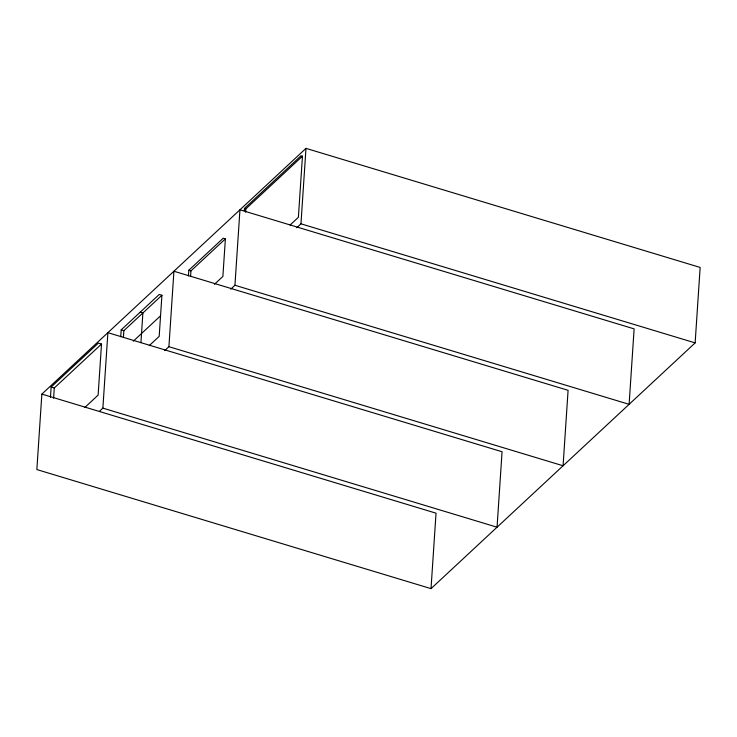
<?xml version="1.0" encoding="UTF-8"?>
<svg xmlns="http://www.w3.org/2000/svg" width="737" height="737" viewBox="0 0 737 737"><rect width="100%" height="100%" fill="white"/><g stroke="black" fill="none" stroke-linecap="round" stroke-linejoin="round"><path stroke-width="1.11" d="M41.862 394.102L36.85 469.561L431.016 588.642L695.138 342.898L700.15 267.439L305.984 148.358L41.862 394.102L436.037 513.182L431.016 588.642M50.475 397.261L51.148 387.045L98.38 343.11L101.513 344.05L98.113 395.124L84.856 407.46M53.608 398.21L54.28 387.994L101.513 344.05M102.876 408.123L107.888 332.673L502.063 451.744L497.051 527.204L102.876 408.123L99.532 411.237M120.748 336.708L121.209 329.854L159.247 294.45L161.919 295.261L159.183 336.367L149.261 345.607M123.42 337.509L123.871 330.655L161.919 295.261M140.924 342.65L142.895 312.958L140.233 312.156M168.911 346.694L173.923 271.234L568.089 390.306L563.077 465.766L168.911 346.694L164.729 350.582M188.432 275.933L188.81 270.239L223.237 238.198L225.384 238.843L222.878 276.458L214.485 284.27M190.57 276.578L190.947 270.884L225.384 238.843M234.937 285.256L239.949 209.796L634.124 328.877L629.112 404.327L234.937 285.256L230.755 289.144M244.315 210.69L244.463 208.424L301.065 155.765L302.456 156.189L298.393 217.314L290.074 225.052M245.633 212.247L245.854 208.847L302.456 156.189M296.79 227.705L300.963 223.818L305.984 148.358M133.259 341.213L160.555 315.814M300.963 223.818L695.138 342.898M244.463 208.424L245.854 208.847M188.81 270.239L190.947 270.884M121.209 329.854L123.871 330.655M51.148 387.045L54.28 387.994"/></g></svg>
